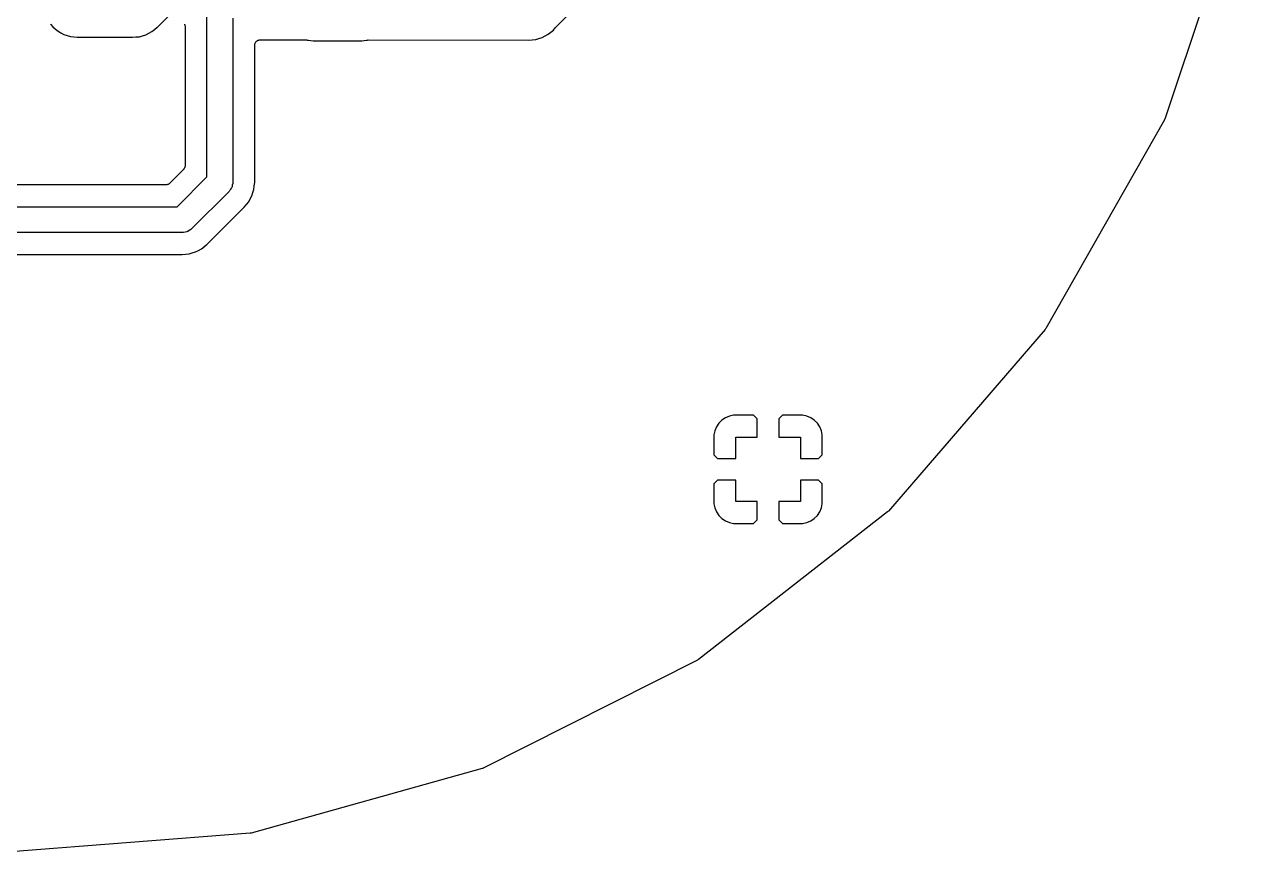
# Model space of a CAD drawing. Extents: x 171.3 to 228.7, y -128.7 to -71.3.
# Drawn here: x 199.73 to 227.98, y -128.69 to -109.46 of the extents above; entities that cross this region are included whole.
import ezdxf

# ---------------------------------------------------------------- set-up
doc = ezdxf.new("R2010")
doc.units = 0
doc.header["$MEASUREMENT"] = 0
doc.layers.add('BLACK', color=7, linetype='CONTINUOUS')

msp = doc.modelspace()

# ---------------------------------------------------------------- linework, layer by layer
at = {"layer": 'Black'}
for p, q in [((227.976, -106.369), (226.216, -111.659)), ((212.1, -109.493), (213.197, -108.396)), ((202.819, -109.524), (203.167, -109.176)), ((203.97, -113.006), (203.97, -109.206)), ((204.57, -109.312), (204.57, -113.13)), ((200.34, -109.458), (200.34, -109.459)), ((200.34, -109.459), (200.389, -109.52)), ((200.389, -109.52), (200.45, -109.57)), ((200.45, -109.57), (200.45, -109.57)), ((200.45, -109.57), (200.45, -109.57)), ((200.45, -109.57), (200.511, -109.621)), ((202.691, -109.628), (202.752, -109.578)), ((202.752, -109.578), (202.753, -109.577)), ((202.752, -109.578), (202.752, -109.578)), ((202.753, -109.577), (202.815, -109.528)), ((202.815, -109.528), (202.817, -109.526)), ((202.817, -109.525), (202.819, -109.524)), ((202.817, -109.526), (202.817, -109.525)), ((202.817, -109.526), (202.817, -109.526)), ((203.447, -109.457), (203.45, -109.466)), ((203.45, -109.466), (203.454, -109.474)), ((203.454, -109.474), (203.457, -109.487)), ((203.457, -109.487), (203.461, -109.499)), ((203.461, -109.499), (203.46, -109.508)), ((203.46, -109.508), (203.462, -109.517)), ((203.462, -109.517), (203.462, -112.743)), ((211.956, -109.641), (212.017, -109.592)), ((212.017, -109.592), (212.067, -109.531)), ((212.067, -109.531), (212.092, -109.501)), ((212.067, -109.531), (212.067, -109.531)), ((212.067, -109.531), (212.067, -109.531)), ((212.092, -109.501), (212.096, -109.498)), ((212.096, -109.498), (212.1, -109.493)), ((200.511, -109.621), (200.579, -109.658)), ((200.579, -109.658), (200.58, -109.658)), ((200.58, -109.658), (200.58, -109.658)), ((200.58, -109.658), (200.649, -109.696)), ((200.649, -109.696), (200.724, -109.719)), ((200.724, -109.719), (200.724, -109.719)), ((200.724, -109.719), (200.725, -109.719)), ((200.725, -109.719), (200.799, -109.743)), ((200.799, -109.743), (200.877, -109.751)), ((200.877, -109.751), (200.878, -109.751)), ((200.878, -109.751), (200.878, -109.751)), ((200.878, -109.751), (200.959, -109.76)), ((200.959, -109.76), (200.959, -109.76)), ((200.959, -109.76), (200.965, -109.76)), ((200.965, -109.76), (202.241, -109.76)), ((202.241, -109.76), (202.321, -109.753)), ((202.321, -109.753), (202.322, -109.753)), ((202.322, -109.753), (202.4, -109.746)), ((202.322, -109.753), (202.322, -109.753)), ((202.4, -109.746), (202.475, -109.723)), ((202.475, -109.723), (202.476, -109.723)), ((202.476, -109.723), (202.551, -109.701)), ((202.476, -109.723), (202.476, -109.723)), ((202.551, -109.701), (202.62, -109.664)), ((202.62, -109.664), (202.621, -109.664)), ((202.621, -109.664), (202.622, -109.664)), ((202.622, -109.664), (202.691, -109.628)), ((205.095, -109.884), (205.102, -109.875)), ((205.102, -109.875), (205.108, -109.866)), ((205.108, -109.866), (205.116, -109.858)), ((205.116, -109.858), (205.123, -109.85)), ((205.123, -109.85), (205.133, -109.844)), ((205.133, -109.844), (205.141, -109.837)), ((205.141, -109.837), (205.152, -109.833)), ((205.152, -109.833), (205.162, -109.828)), ((205.162, -109.828), (205.173, -109.826)), ((205.173, -109.826), (205.183, -109.822)), ((205.183, -109.822), (205.194, -109.822)), ((205.194, -109.822), (205.205, -109.82)), ((205.205, -109.82), (206.28, -109.821)), ((206.28, -109.821), (206.298, -109.824)), ((206.298, -109.824), (206.317, -109.826)), ((206.317, -109.826), (206.329, -109.83)), ((206.329, -109.83), (206.435, -109.841)), ((206.435, -109.841), (207.565, -109.841)), ((207.565, -109.841), (207.671, -109.83)), ((207.671, -109.83), (207.68, -109.827)), ((207.68, -109.827), (207.699, -109.825)), ((207.699, -109.825), (207.717, -109.822)), ((207.717, -109.822), (211.443, -109.824)), ((211.443, -109.824), (211.525, -109.816)), ((211.525, -109.816), (211.525, -109.816)), ((211.525, -109.816), (211.526, -109.816)), ((211.526, -109.816), (211.604, -109.809)), ((211.604, -109.809), (211.679, -109.787)), ((211.679, -109.787), (211.68, -109.786)), ((211.679, -109.787), (211.679, -109.787)), ((211.68, -109.786), (211.755, -109.764)), ((211.755, -109.764), (211.824, -109.728)), ((211.824, -109.728), (211.824, -109.727)), ((211.824, -109.727), (211.825, -109.727)), ((211.825, -109.727), (211.894, -109.691)), ((211.894, -109.691), (211.955, -109.641)), ((211.955, -109.641), (211.955, -109.641)), ((211.955, -109.641), (211.956, -109.641)), ((205.078, -109.947), (205.08, -109.936)), ((205.078, -113.13), (205.078, -109.947)), ((205.08, -109.925), (205.084, -109.915)), ((205.08, -109.936), (205.08, -109.925)), ((205.084, -109.915), (205.086, -109.904)), ((205.086, -109.904), (205.091, -109.894)), ((205.091, -109.894), (205.095, -109.884)), ((226.206, -111.681), (223.452, -116.529)), ((226.21, -111.669), (226.206, -111.681)), ((226.216, -111.659), (226.21, -111.669)), ((203.425, -112.833), (203.103, -113.155)), ((203.428, -112.828), (203.425, -112.833)), ((203.432, -112.824), (203.428, -112.828)), ((203.441, -112.81), (203.432, -112.824)), ((203.45, -112.796), (203.441, -112.81)), ((203.452, -112.791), (203.45, -112.796)), ((203.454, -112.786), (203.452, -112.791)), ((203.457, -112.77), (203.454, -112.786)), ((203.462, -112.754), (203.457, -112.77)), ((203.462, -112.743), (203.461, -112.748)), ((203.461, -112.748), (203.462, -112.754)), ((203.013, -113.192), (193.436, -113.192)), ((203.018, -113.191), (203.013, -113.192)), ((203.024, -113.192), (203.018, -113.191)), ((203.04, -113.187), (203.024, -113.192)), ((203.056, -113.184), (203.04, -113.187)), ((203.061, -113.182), (203.056, -113.184)), ((203.066, -113.18), (203.061, -113.182)), ((203.08, -113.171), (203.066, -113.18)), ((203.094, -113.162), (203.08, -113.171)), ((203.098, -113.158), (203.094, -113.162)), ((203.103, -113.155), (203.098, -113.158)), ((203.276, -113.7), (203.97, -113.006)), ((204.542, -113.257), (204.519, -113.289)), ((204.545, -113.244), (204.542, -113.257)), ((204.552, -113.233), (204.545, -113.244)), ((204.559, -113.194), (204.552, -113.233)), ((204.569, -113.156), (204.559, -113.194)), ((204.57, -113.13), (204.568, -113.143)), ((204.568, -113.143), (204.569, -113.156)), ((205.061, -113.294), (205.069, -113.216)), ((205.069, -113.215), (205.078, -113.136)), ((205.069, -113.216), (205.069, -113.215)), ((205.069, -113.215), (205.069, -113.215)), ((205.078, -113.132), (205.078, -113.13)), ((205.078, -113.133), (205.078, -113.132)), ((205.078, -113.132), (205.078, -113.132)), ((205.078, -113.136), (205.078, -113.133)), ((204.482, -113.342), (203.612, -114.212)), ((204.49, -113.331), (204.482, -113.342)), ((204.5, -113.323), (204.49, -113.331)), ((204.519, -113.289), (204.5, -113.323)), ((204.939, -113.583), (204.976, -113.514)), ((204.976, -113.513), (205.014, -113.444)), ((204.976, -113.514), (204.976, -113.513)), ((204.976, -113.514), (204.976, -113.514)), ((205.014, -113.444), (205.037, -113.37)), ((205.037, -113.368), (205.061, -113.294)), ((205.037, -113.369), (205.037, -113.368)), ((205.037, -113.37), (205.037, -113.369)), ((193.074, -113.7), (203.276, -113.7)), ((203.972, -114.571), (204.837, -113.706)), ((204.837, -113.706), (204.888, -113.644)), ((204.888, -113.644), (204.888, -113.643)), ((204.888, -113.643), (204.889, -113.643)), ((204.889, -113.643), (204.939, -113.583)), ((203.4, -114.3), (191.35, -114.3)), ((203.413, -114.298), (203.4, -114.3)), ((203.426, -114.299), (203.413, -114.298)), ((203.464, -114.289), (203.426, -114.299)), ((203.503, -114.282), (203.464, -114.289)), ((203.514, -114.275), (203.503, -114.282)), ((203.527, -114.272), (203.514, -114.275)), ((203.559, -114.249), (203.527, -114.272)), ((203.593, -114.23), (203.559, -114.249)), ((203.601, -114.22), (203.593, -114.23)), ((203.612, -114.212), (203.601, -114.22)), ((203.774, -114.711), (203.844, -114.675)), ((203.844, -114.675), (203.904, -114.626)), ((203.904, -114.626), (203.905, -114.625)), ((203.905, -114.625), (203.967, -114.575)), ((203.905, -114.625), (203.905, -114.625)), ((203.967, -114.575), (203.97, -114.573)), ((203.97, -114.573), (203.972, -114.571)), ((203.97, -114.573), (203.97, -114.573)), ((203.97, -114.573), (203.97, -114.573)), ((191.957, -114.808), (203.394, -114.808)), ((203.394, -114.808), (203.474, -114.8)), ((203.474, -114.8), (203.474, -114.8)), ((203.474, -114.8), (203.475, -114.8)), ((203.475, -114.8), (203.553, -114.793)), ((203.553, -114.793), (203.628, -114.771)), ((203.628, -114.771), (203.629, -114.77)), ((203.628, -114.771), (203.628, -114.771)), ((203.629, -114.77), (203.704, -114.748)), ((203.704, -114.748), (203.773, -114.712)), ((203.773, -114.712), (203.774, -114.712)), ((203.774, -114.712), (203.774, -114.711)), ((223.438, -116.549), (219.795, -120.769)), ((223.444, -116.538), (223.438, -116.549)), ((223.452, -116.529), (223.444, -116.538)), ((216.009, -118.6), (215.926, -118.655)), ((216.102, -118.562), (216.009, -118.6)), ((216.2, -118.542), (216.102, -118.562)), ((216.662, -118.542), (216.2, -118.542)), ((216.746, -118.626), (216.662, -118.542)), ((216.746, -119.05), (216.746, -118.626)), ((217.338, -118.542), (217.254, -118.626)), ((217.254, -118.626), (217.254, -119.05)), ((217.8, -118.542), (217.338, -118.542)), ((217.898, -118.562), (217.8, -118.542)), ((217.991, -118.6), (217.898, -118.562)), ((218.074, -118.655), (217.991, -118.6)), ((215.762, -118.902), (215.742, -119)), ((215.8, -118.809), (215.762, -118.902)), ((215.855, -118.726), (215.8, -118.809)), ((215.926, -118.655), (215.855, -118.726)), ((218.145, -118.726), (218.074, -118.655)), ((218.2, -118.809), (218.145, -118.726)), ((218.238, -118.902), (218.2, -118.809)), ((218.258, -119), (218.238, -118.902)), ((215.742, -119), (215.742, -119.462)), ((216.25, -119.546), (216.25, -119.05)), ((216.25, -119.05), (216.746, -119.05)), ((217.254, -119.05), (217.75, -119.05)), ((217.75, -119.05), (217.75, -119.546)), ((218.258, -119.462), (218.258, -119)), ((215.742, -119.462), (215.826, -119.546)), ((218.174, -119.546), (218.258, -119.462)), ((215.826, -119.546), (216.25, -119.546)), ((217.75, -119.546), (218.174, -119.546)), ((215.826, -120.054), (215.742, -120.138)), ((215.742, -120.138), (215.742, -120.6)), ((216.25, -120.054), (215.826, -120.054)), ((216.25, -120.55), (216.25, -120.054)), ((217.75, -120.054), (217.75, -120.55)), ((218.174, -120.054), (217.75, -120.054)), ((218.258, -120.138), (218.174, -120.054)), ((218.258, -120.6), (218.258, -120.138)), ((215.742, -120.6), (215.762, -120.698)), ((216.746, -120.55), (216.25, -120.55)), ((216.746, -120.974), (216.746, -120.55)), ((217.75, -120.55), (217.254, -120.55)), ((217.254, -120.55), (217.254, -120.974)), ((218.238, -120.698), (218.258, -120.6)), ((219.777, -120.786), (215.384, -124.218)), ((215.762, -120.698), (215.8, -120.791)), ((215.8, -120.791), (215.855, -120.874)), ((215.855, -120.874), (215.926, -120.945)), ((218.074, -120.945), (218.145, -120.874)), ((218.145, -120.874), (218.2, -120.791)), ((218.2, -120.791), (218.238, -120.698)), ((219.785, -120.777), (219.777, -120.786)), ((219.795, -120.769), (219.785, -120.777)), ((215.926, -120.945), (216.009, -121)), ((216.009, -121), (216.102, -121.038)), ((216.102, -121.038), (216.2, -121.058)), ((216.2, -121.058), (216.662, -121.058)), ((216.662, -121.058), (216.746, -120.974)), ((217.254, -120.974), (217.338, -121.058)), ((217.338, -121.058), (217.8, -121.058)), ((217.8, -121.058), (217.898, -121.038)), ((217.898, -121.038), (217.991, -121)), ((217.991, -121), (218.074, -120.945)), ((215.363, -124.232), (210.387, -126.745)), ((215.373, -124.224), (215.363, -124.232)), ((215.384, -124.218), (215.373, -124.224)), ((210.364, -126.754), (204.994, -128.253)), ((210.375, -126.749), (210.364, -126.754)), ((210.387, -126.745), (210.375, -126.749)), ((204.97, -128.258), (199.412, -128.685)), ((204.982, -128.255), (204.97, -128.258)), ((204.994, -128.253), (204.982, -128.255))]:
    msp.add_line(p, q, dxfattribs=at)

doc.saveas('drawing.dxf')
